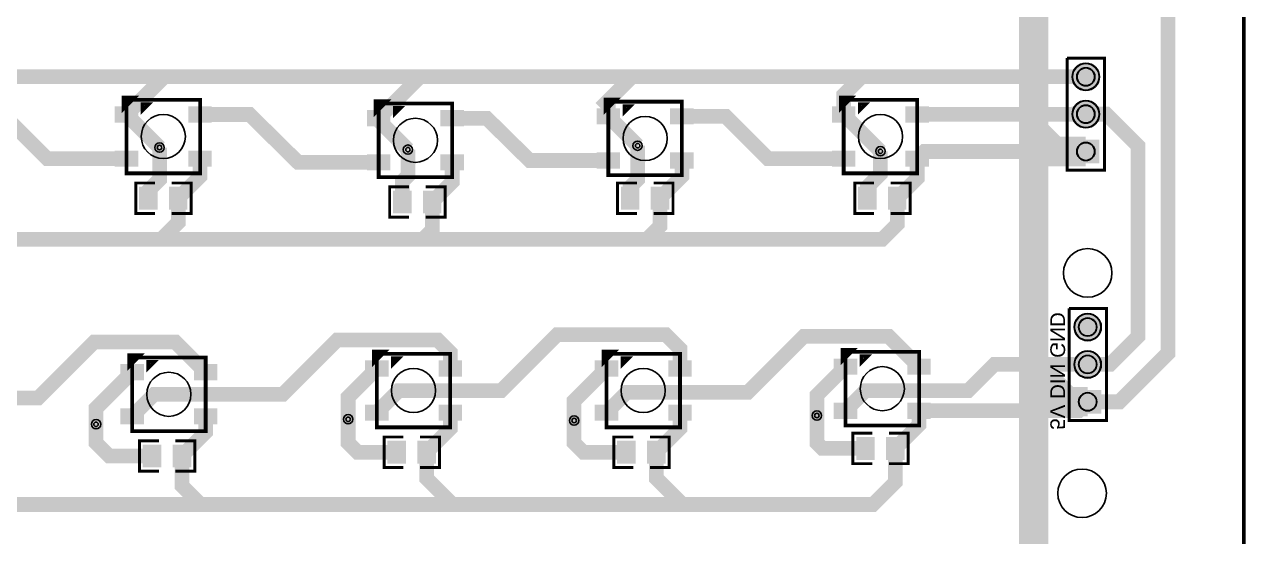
# Model space of a CAD drawing. Extents: x -5 to 8273, y -8273 to 5.
# Drawn here: x 5003 to 8273, y -3476 to -2105 of the extents above; entities that cross this region are included whole.
import ezdxf

# ---------------------------------------------------------------- set-up
doc = ezdxf.new("R2010")
doc.units = 9
for name, color, linetype, true_color in [('BoardOutLine', 7, 'Continuous', 0xff00ff), ('BottomLayer', 7, 'Continuous', 0x0000ff), ('BottomSilkLayer', 7, 'Continuous', 0x66cc33), ('BottomSolderMaskLayer', 7, 'Continuous', 0xaa00ff), ('Hole', 7, 'Continuous', 0x222222), ('Multi-Layer', 7, 'Continuous', 0xc0c0c0), ('TopLayer', 7, 'Continuous', 0xff0000), ('TopPasteMaskLayer', 7, 'Continuous', 0x808080), ('TopSilkLayer', 7, 'Continuous', 0xffcc00), ('TopSolderMaskLayer', 7, 'Continuous', 0x800080)]:
    doc.layers.add(name, color=color, linetype=linetype, true_color=true_color)
doc.styles.get("Standard").update_dxf_attribs({"font": 'arial.ttf'})

msp = doc.modelspace()

# ---------------------------------------------------------------- hatches: boundary and pattern name
at = {"layer": 'BottomSolderMaskLayer'}
for points in [[(7808.567, -2245, 1), (7881.433, -2245, 1)], [(7808.567, -2345, 1), (7881.433, -2345, 1)], [(7808.423999999999, -2476.874890638668), (7808.423999999999, -2413.125109361332), (7881.576000000001, -2413.125109361332), (7881.576000000001, -2476.874890638668)], [(7813.567, -2915, 1), (7886.433, -2915, 1)], [(7813.567, -3015, 1), (7886.433, -3015, 1)], [(7813.423999999999, -3146.874890638668), (7813.423999999999, -3083.125109361332), (7886.576000000001, -3083.125109361332), (7886.576000000001, -3146.874890638668)]]:
    msp.add_hatch(color=256, dxfattribs=at).paths.add_polyline_path(points)
at = {"layer": 'Multi-Layer'}
for points in [[(7809.567, -2245, 1), (7880.433, -2245, 1)], [(7809.567, -2345, 1), (7880.433, -2345, 1)], [(7809.5669999999955, -2476), (7809.5669999999955, -2414), (7880.4330000000045, -2414), (7880.4330000000045, -2476)], [(7814.567, -2915, 1), (7885.433, -2915, 1)], [(7814.567, -3015, 1), (7885.433, -3015, 1)], [(7814.5669999999955, -3146), (7814.5669999999955, -3084), (7885.4330000000045, -3084), (7885.4330000000045, -3146)]]:
    msp.add_hatch(color=256, dxfattribs=at).paths.add_polyline_path(points)
at = {"layer": 'TopLayer'}
for points in [[(5306.125, -2365.5999999999985), (5247.0250000000015, -2365.5999999999985), (5247.0250000000015, -2326.300000000003), (5306.125, -2326.300000000003)], [(5502.924999999996, -2365.5999999999985), (5443.925000000003, -2365.5999999999985), (5443.925000000003, -2326.300000000003), (5502.924999999996, -2326.300000000003)], [(5981.125, -2375.5999999999985), (5922.0250000000015, -2375.5999999999985), (5922.0250000000015, -2336.300000000003), (5981.125, -2336.300000000003)], [(6177.924999999996, -2375.5999999999985), (6118.925000000003, -2375.5999999999985), (6118.925000000003, -2336.300000000003), (6177.924999999996, -2336.300000000003)], [(6596.125, -2370.5999999999985), (6537.0250000000015, -2370.5999999999985), (6537.0250000000015, -2331.300000000003), (6596.125, -2331.300000000003)], [(6792.924999999996, -2370.5999999999985), (6733.925000000003, -2370.5999999999985), (6733.925000000003, -2331.300000000003), (6792.924999999996, -2331.300000000003)], [(7226.125, -2365.5999999999985), (7167.0250000000015, -2365.5999999999985), (7167.0250000000015, -2326.300000000003), (7226.125, -2326.300000000003)], [(7422.924999999996, -2365.5999999999985), (7363.925000000003, -2365.5999999999985), (7363.925000000003, -2326.300000000003), (7422.924999999996, -2326.300000000003)], [(5306.125, -2483.699999999997), (5247.0250000000015, -2483.699999999997), (5247.0250000000015, -2444.4000000000015), (5306.125, -2444.4000000000015)], [(5502.924999999996, -2483.699999999997), (5443.925000000003, -2483.699999999997), (5443.925000000003, -2444.4000000000015), (5502.924999999996, -2444.4000000000015)], [(6596.125, -2488.699999999997), (6537.0250000000015, -2488.699999999997), (6537.0250000000015, -2449.4000000000015), (6596.125, -2449.4000000000015)], [(6792.924999999996, -2488.699999999997), (6733.925000000003, -2488.699999999997), (6733.925000000003, -2449.4000000000015), (6792.924999999996, -2449.4000000000015)], [(7226.125, -2483.699999999997), (7167.0250000000015, -2483.699999999997), (7167.0250000000015, -2444.4000000000015), (7226.125, -2444.4000000000015)], [(7422.924999999996, -2483.699999999997), (7363.925000000003, -2483.699999999997), (7363.925000000003, -2444.4000000000015), (7422.924999999996, -2444.4000000000015)], [(5981.125, -2493.699999999997), (5922.0250000000015, -2493.699999999997), (5922.0250000000015, -2454.4000000000015), (5981.125, -2454.4000000000015)], [(6177.924999999996, -2493.699999999997), (6118.925000000003, -2493.699999999997), (6118.925000000003, -2454.4000000000015), (6177.924999999996, -2454.4000000000015)], [(5357.834999999992, -2598.542999999998), (5312.165000000008, -2598.542999999998), (5312.165000000008, -2541.457000000002), (5357.834999999992, -2541.457000000002)], [(5437.834999999992, -2598.542999999998), (5392.165000000008, -2598.542999999998), (5392.165000000008, -2541.457000000002), (5437.834999999992, -2541.457000000002)], [(6647.834999999992, -2598.542999999998), (6602.165000000008, -2598.542999999998), (6602.165000000008, -2541.457000000002), (6647.834999999992, -2541.457000000002)], [(6727.834999999992, -2598.542999999998), (6682.165000000008, -2598.542999999998), (6682.165000000008, -2541.457000000002), (6727.834999999992, -2541.457000000002)], [(7282.834999999992, -2598.542999999998), (7237.165000000008, -2598.542999999998), (7237.165000000008, -2541.457000000002), (7282.834999999992, -2541.457000000002)], [(7362.834999999992, -2598.542999999998), (7317.165000000008, -2598.542999999998), (7317.165000000008, -2541.457000000002), (7362.834999999992, -2541.457000000002)], [(6037.834999999992, -2608.542999999998), (5992.165000000008, -2608.542999999998), (5992.165000000008, -2551.457000000002), (6037.834999999992, -2551.457000000002)], [(6117.834999999992, -2608.542999999998), (6072.165000000008, -2608.542999999998), (6072.165000000008, -2551.457000000002), (6117.834999999992, -2551.457000000002)], [(5976.125, -3045.5999999999985), (5917.0250000000015, -3045.5999999999985), (5917.0250000000015, -3006.300000000003), (5976.125, -3006.300000000003)], [(6172.924999999996, -3045.5999999999985), (6113.925000000003, -3045.5999999999985), (6113.925000000003, -3006.300000000003), (6172.924999999996, -3006.300000000003)], [(6591.125, -3045.5999999999985), (6532.0250000000015, -3045.5999999999985), (6532.0250000000015, -3006.300000000003), (6591.125, -3006.300000000003)], [(6787.924999999996, -3045.5999999999985), (6728.925000000003, -3045.5999999999985), (6728.925000000003, -3006.300000000003), (6787.924999999996, -3006.300000000003)], [(7231.125, -3040.5999999999985), (7172.0250000000015, -3040.5999999999985), (7172.0250000000015, -3001.300000000003), (7231.125, -3001.300000000003)], [(7427.924999999996, -3040.5999999999985), (7368.925000000003, -3040.5999999999985), (7368.925000000003, -3001.300000000003), (7427.924999999996, -3001.300000000003)], [(5321.125, -3055.5999999999985), (5262.0250000000015, -3055.5999999999985), (5262.0250000000015, -3016.300000000003), (5321.125, -3016.300000000003)], [(5517.924999999996, -3055.5999999999985), (5458.925000000003, -3055.5999999999985), (5458.925000000003, -3016.300000000003), (5517.924999999996, -3016.300000000003)], [(5321.125, -3173.699999999997), (5262.0250000000015, -3173.699999999997), (5262.0250000000015, -3134.4000000000015), (5321.125, -3134.4000000000015)], [(5517.924999999996, -3173.699999999997), (5458.925000000003, -3173.699999999997), (5458.925000000003, -3134.4000000000015), (5517.924999999996, -3134.4000000000015)], [(5976.125, -3163.699999999997), (5917.0250000000015, -3163.699999999997), (5917.0250000000015, -3124.4000000000015), (5976.125, -3124.4000000000015)], [(6172.924999999996, -3163.699999999997), (6113.925000000003, -3163.699999999997), (6113.925000000003, -3124.4000000000015), (6172.924999999996, -3124.4000000000015)], [(6591.125, -3163.699999999997), (6532.0250000000015, -3163.699999999997), (6532.0250000000015, -3124.4000000000015), (6591.125, -3124.4000000000015)], [(6787.924999999996, -3163.699999999997), (6728.925000000003, -3163.699999999997), (6728.925000000003, -3124.4000000000015), (6787.924999999996, -3124.4000000000015)], [(7231.125, -3158.699999999997), (7172.0250000000015, -3158.699999999997), (7172.0250000000015, -3119.4000000000015), (7231.125, -3119.4000000000015)], [(7427.924999999996, -3158.699999999997), (7368.925000000003, -3158.699999999997), (7368.925000000003, -3119.4000000000015), (7427.924999999996, -3119.4000000000015)], [(5367.834999999992, -3288.542999999998), (5322.165000000008, -3288.542999999998), (5322.165000000008, -3231.457000000002), (5367.834999999992, -3231.457000000002)], [(5447.834999999992, -3288.542999999998), (5402.165000000008, -3288.542999999998), (5402.165000000008, -3231.457000000002), (5447.834999999992, -3231.457000000002)], [(6022.834999999992, -3278.542999999998), (5977.165000000008, -3278.542999999998), (5977.165000000008, -3221.457000000002), (6022.834999999992, -3221.457000000002)], [(6102.834999999992, -3278.542999999998), (6057.165000000008, -3278.542999999998), (6057.165000000008, -3221.457000000002), (6102.834999999992, -3221.457000000002)], [(6637.834999999992, -3278.542999999998), (6592.165000000008, -3278.542999999998), (6592.165000000008, -3221.457000000002), (6637.834999999992, -3221.457000000002)], [(6717.834999999992, -3278.542999999998), (6672.165000000008, -3278.542999999998), (6672.165000000008, -3221.457000000002), (6717.834999999992, -3221.457000000002)], [(7277.834999999992, -3268.542999999998), (7232.165000000008, -3268.542999999998), (7232.165000000008, -3211.457000000002), (7277.834999999992, -3211.457000000002)], [(7357.834999999992, -3268.542999999998), (7312.165000000008, -3268.542999999998), (7312.165000000008, -3211.457000000002), (7357.834999999992, -3211.457000000002)]]:
    msp.add_hatch(color=256, dxfattribs=at).paths.add_polyline_path(points)
at = {"layer": 'TopPasteMaskLayer'}
for points in [[(5306.125, -2365.5999999999985), (5247.0250000000015, -2365.5999999999985), (5247.0250000000015, -2326.300000000003), (5306.125, -2326.300000000003)], [(5502.924999999996, -2365.5999999999985), (5443.925000000003, -2365.5999999999985), (5443.925000000003, -2326.300000000003), (5502.924999999996, -2326.300000000003)], [(5981.125, -2375.5999999999985), (5922.0250000000015, -2375.5999999999985), (5922.0250000000015, -2336.300000000003), (5981.125, -2336.300000000003)], [(6177.924999999996, -2375.5999999999985), (6118.925000000003, -2375.5999999999985), (6118.925000000003, -2336.300000000003), (6177.924999999996, -2336.300000000003)], [(6596.125, -2370.5999999999985), (6537.0250000000015, -2370.5999999999985), (6537.0250000000015, -2331.300000000003), (6596.125, -2331.300000000003)], [(6792.924999999996, -2370.5999999999985), (6733.925000000003, -2370.5999999999985), (6733.925000000003, -2331.300000000003), (6792.924999999996, -2331.300000000003)], [(7226.125, -2365.5999999999985), (7167.0250000000015, -2365.5999999999985), (7167.0250000000015, -2326.300000000003), (7226.125, -2326.300000000003)], [(7422.924999999996, -2365.5999999999985), (7363.925000000003, -2365.5999999999985), (7363.925000000003, -2326.300000000003), (7422.924999999996, -2326.300000000003)], [(5306.125, -2483.699999999997), (5247.0250000000015, -2483.699999999997), (5247.0250000000015, -2444.4000000000015), (5306.125, -2444.4000000000015)], [(5502.924999999996, -2483.699999999997), (5443.925000000003, -2483.699999999997), (5443.925000000003, -2444.4000000000015), (5502.924999999996, -2444.4000000000015)], [(6596.125, -2488.699999999997), (6537.0250000000015, -2488.699999999997), (6537.0250000000015, -2449.4000000000015), (6596.125, -2449.4000000000015)], [(6792.924999999996, -2488.699999999997), (6733.925000000003, -2488.699999999997), (6733.925000000003, -2449.4000000000015), (6792.924999999996, -2449.4000000000015)], [(7226.125, -2483.699999999997), (7167.0250000000015, -2483.699999999997), (7167.0250000000015, -2444.4000000000015), (7226.125, -2444.4000000000015)], [(7422.924999999996, -2483.699999999997), (7363.925000000003, -2483.699999999997), (7363.925000000003, -2444.4000000000015), (7422.924999999996, -2444.4000000000015)], [(5981.125, -2493.699999999997), (5922.0250000000015, -2493.699999999997), (5922.0250000000015, -2454.4000000000015), (5981.125, -2454.4000000000015)], [(6177.924999999996, -2493.699999999997), (6118.925000000003, -2493.699999999997), (6118.925000000003, -2454.4000000000015), (6177.924999999996, -2454.4000000000015)], [(5357.834999999992, -2598.542999999998), (5312.165000000008, -2598.542999999998), (5312.165000000008, -2541.457000000002), (5357.834999999992, -2541.457000000002)], [(5437.834999999992, -2598.542999999998), (5392.165000000008, -2598.542999999998), (5392.165000000008, -2541.457000000002), (5437.834999999992, -2541.457000000002)], [(6647.834999999992, -2598.542999999998), (6602.165000000008, -2598.542999999998), (6602.165000000008, -2541.457000000002), (6647.834999999992, -2541.457000000002)], [(6727.834999999992, -2598.542999999998), (6682.165000000008, -2598.542999999998), (6682.165000000008, -2541.457000000002), (6727.834999999992, -2541.457000000002)], [(7282.834999999992, -2598.542999999998), (7237.165000000008, -2598.542999999998), (7237.165000000008, -2541.457000000002), (7282.834999999992, -2541.457000000002)], [(7362.834999999992, -2598.542999999998), (7317.165000000008, -2598.542999999998), (7317.165000000008, -2541.457000000002), (7362.834999999992, -2541.457000000002)], [(6037.834999999992, -2608.542999999998), (5992.165000000008, -2608.542999999998), (5992.165000000008, -2551.457000000002), (6037.834999999992, -2551.457000000002)], [(6117.834999999992, -2608.542999999998), (6072.165000000008, -2608.542999999998), (6072.165000000008, -2551.457000000002), (6117.834999999992, -2551.457000000002)], [(5976.125, -3045.5999999999985), (5917.0250000000015, -3045.5999999999985), (5917.0250000000015, -3006.300000000003), (5976.125, -3006.300000000003)], [(6172.924999999996, -3045.5999999999985), (6113.925000000003, -3045.5999999999985), (6113.925000000003, -3006.300000000003), (6172.924999999996, -3006.300000000003)], [(6591.125, -3045.5999999999985), (6532.0250000000015, -3045.5999999999985), (6532.0250000000015, -3006.300000000003), (6591.125, -3006.300000000003)], [(6787.924999999996, -3045.5999999999985), (6728.925000000003, -3045.5999999999985), (6728.925000000003, -3006.300000000003), (6787.924999999996, -3006.300000000003)], [(7231.125, -3040.5999999999985), (7172.0250000000015, -3040.5999999999985), (7172.0250000000015, -3001.300000000003), (7231.125, -3001.300000000003)], [(7427.924999999996, -3040.5999999999985), (7368.925000000003, -3040.5999999999985), (7368.925000000003, -3001.300000000003), (7427.924999999996, -3001.300000000003)], [(5321.125, -3055.5999999999985), (5262.0250000000015, -3055.5999999999985), (5262.0250000000015, -3016.300000000003), (5321.125, -3016.300000000003)], [(5517.924999999996, -3055.5999999999985), (5458.925000000003, -3055.5999999999985), (5458.925000000003, -3016.300000000003), (5517.924999999996, -3016.300000000003)], [(5321.125, -3173.699999999997), (5262.0250000000015, -3173.699999999997), (5262.0250000000015, -3134.4000000000015), (5321.125, -3134.4000000000015)], [(5517.924999999996, -3173.699999999997), (5458.925000000003, -3173.699999999997), (5458.925000000003, -3134.4000000000015), (5517.924999999996, -3134.4000000000015)], [(5976.125, -3163.699999999997), (5917.0250000000015, -3163.699999999997), (5917.0250000000015, -3124.4000000000015), (5976.125, -3124.4000000000015)], [(6172.924999999996, -3163.699999999997), (6113.925000000003, -3163.699999999997), (6113.925000000003, -3124.4000000000015), (6172.924999999996, -3124.4000000000015)], [(6591.125, -3163.699999999997), (6532.0250000000015, -3163.699999999997), (6532.0250000000015, -3124.4000000000015), (6591.125, -3124.4000000000015)], [(6787.924999999996, -3163.699999999997), (6728.925000000003, -3163.699999999997), (6728.925000000003, -3124.4000000000015), (6787.924999999996, -3124.4000000000015)], [(7231.125, -3158.699999999997), (7172.0250000000015, -3158.699999999997), (7172.0250000000015, -3119.4000000000015), (7231.125, -3119.4000000000015)], [(7427.924999999996, -3158.699999999997), (7368.925000000003, -3158.699999999997), (7368.925000000003, -3119.4000000000015), (7427.924999999996, -3119.4000000000015)], [(5367.834999999992, -3288.542999999998), (5322.165000000008, -3288.542999999998), (5322.165000000008, -3231.457000000002), (5367.834999999992, -3231.457000000002)], [(5447.834999999992, -3288.542999999998), (5402.165000000008, -3288.542999999998), (5402.165000000008, -3231.457000000002), (5447.834999999992, -3231.457000000002)], [(6022.834999999992, -3278.542999999998), (5977.165000000008, -3278.542999999998), (5977.165000000008, -3221.457000000002), (6022.834999999992, -3221.457000000002)], [(6102.834999999992, -3278.542999999998), (6057.165000000008, -3278.542999999998), (6057.165000000008, -3221.457000000002), (6102.834999999992, -3221.457000000002)], [(6637.834999999992, -3278.542999999998), (6592.165000000008, -3278.542999999998), (6592.165000000008, -3221.457000000002), (6637.834999999992, -3221.457000000002)], [(6717.834999999992, -3278.542999999998), (6672.165000000008, -3278.542999999998), (6672.165000000008, -3221.457000000002), (6717.834999999992, -3221.457000000002)], [(7277.834999999992, -3268.542999999998), (7232.165000000008, -3268.542999999998), (7232.165000000008, -3211.457000000002), (7277.834999999992, -3211.457000000002)], [(7357.834999999992, -3268.542999999998), (7312.165000000008, -3268.542999999998), (7312.165000000008, -3211.457000000002), (7357.834999999992, -3211.457000000002)]]:
    msp.add_hatch(color=256, dxfattribs=at).paths.add_polyline_path(points)
at = {"layer": 'TopSolderMaskLayer'}
for points in [[(7808.567, -2245, 1), (7881.433, -2245, 1)], [(7808.567, -2345, 1), (7881.433, -2345, 1)], [(5308.126185335706, -2367.5964439928866), (5245.023137329612, -2367.5964439928866), (5245.023137329612, -2324.303556007115), (5308.126185335706, -2324.303556007115)], [(5504.922798662257, -2367.5964439928866), (5441.926524003051, -2367.5964439928866), (5441.926524003051, -2324.303556007115), (5504.922798662257, -2324.303556007115)], [(5983.126185335706, -2377.5964439928866), (5920.023137329612, -2377.5964439928866), (5920.023137329612, -2334.303556007115), (5983.126185335706, -2334.303556007115)], [(6179.922798662257, -2377.5964439928866), (6116.926524003051, -2377.5964439928866), (6116.926524003051, -2334.303556007115), (6179.922798662257, -2334.303556007115)], [(6598.126185335706, -2372.5964439928866), (6535.023137329612, -2372.5964439928866), (6535.023137329612, -2329.303556007115), (6598.126185335706, -2329.303556007115)], [(6794.922798662257, -2372.5964439928866), (6731.926524003051, -2372.5964439928866), (6731.926524003051, -2329.303556007115), (6794.922798662257, -2329.303556007115)], [(7228.126185335706, -2367.5964439928866), (7165.023137329612, -2367.5964439928866), (7165.023137329612, -2324.303556007115), (7228.126185335706, -2324.303556007115)], [(7424.922798662257, -2367.5964439928866), (7361.926524003051, -2367.5964439928866), (7361.926524003051, -2324.303556007115), (7424.922798662257, -2324.303556007115)], [(7808.423999999999, -2476.874890638668), (7808.423999999999, -2413.125109361332), (7881.576000000001, -2413.125109361332), (7881.576000000001, -2476.874890638668)], [(5308.126185335706, -2485.696443992885), (5245.023137329612, -2485.696443992885), (5245.023137329612, -2442.4035560071134), (5308.126185335706, -2442.4035560071134)], [(5504.922798662257, -2485.696443992885), (5441.926524003051, -2485.696443992885), (5441.926524003051, -2442.4035560071134), (5504.922798662257, -2442.4035560071134)], [(6598.126185335706, -2490.696443992885), (6535.023137329612, -2490.696443992885), (6535.023137329612, -2447.4035560071134), (6598.126185335706, -2447.4035560071134)], [(6794.922798662257, -2490.696443992885), (6731.926524003051, -2490.696443992885), (6731.926524003051, -2447.4035560071134), (6794.922798662257, -2447.4035560071134)], [(7228.126185335706, -2485.696443992885), (7165.023137329612, -2485.696443992885), (7165.023137329612, -2442.4035560071134), (7228.126185335706, -2442.4035560071134)], [(7424.922798662257, -2485.696443992885), (7361.926524003051, -2485.696443992885), (7361.926524003051, -2442.4035560071134), (7424.922798662257, -2442.4035560071134)], [(5983.126185335706, -2495.696443992885), (5920.023137329612, -2495.696443992885), (5920.023137329612, -2452.4035560071134), (5983.126185335706, -2452.4035560071134)], [(6179.922798662257, -2495.696443992885), (6116.926524003051, -2495.696443992885), (6116.926524003051, -2452.4035560071134), (6179.922798662257, -2452.4035560071134)], [(5359.834999999992, -2600.5429649657526), (5310.165000000008, -2600.5429649657526), (5310.165000000008, -2539.4570350342474), (5359.834999999992, -2539.4570350342474)], [(5439.834999999992, -2600.5429649657526), (5390.165000000008, -2600.5429649657526), (5390.165000000008, -2539.4570350342474), (5439.834999999992, -2539.4570350342474)], [(6039.834999999992, -2610.5429649657526), (5990.165000000008, -2610.5429649657526), (5990.165000000008, -2549.4570350342474), (6039.834999999992, -2549.4570350342474)], [(6119.834999999992, -2610.5429649657526), (6070.165000000008, -2610.5429649657526), (6070.165000000008, -2549.4570350342474), (6119.834999999992, -2549.4570350342474)], [(6649.834999999992, -2600.5429649657526), (6600.165000000008, -2600.5429649657526), (6600.165000000008, -2539.4570350342474), (6649.834999999992, -2539.4570350342474)], [(6729.834999999992, -2600.5429649657526), (6680.165000000008, -2600.5429649657526), (6680.165000000008, -2539.4570350342474), (6729.834999999992, -2539.4570350342474)], [(7284.834999999992, -2600.5429649657526), (7235.165000000008, -2600.5429649657526), (7235.165000000008, -2539.4570350342474), (7284.834999999992, -2539.4570350342474)], [(7364.834999999992, -2600.5429649657526), (7315.165000000008, -2600.5429649657526), (7315.165000000008, -2539.4570350342474), (7364.834999999992, -2539.4570350342474)], [(7813.567, -2915, 1), (7886.433, -2915, 1)], [(5978.126185335706, -3047.5964439928866), (5915.023137329612, -3047.5964439928866), (5915.023137329612, -3004.303556007115), (5978.126185335706, -3004.303556007115)], [(6174.922798662257, -3047.5964439928866), (6111.926524003051, -3047.5964439928866), (6111.926524003051, -3004.303556007115), (6174.922798662257, -3004.303556007115)], [(6593.126185335706, -3047.5964439928866), (6530.023137329612, -3047.5964439928866), (6530.023137329612, -3004.303556007115), (6593.126185335706, -3004.303556007115)], [(6789.922798662257, -3047.5964439928866), (6726.926524003051, -3047.5964439928866), (6726.926524003051, -3004.303556007115), (6789.922798662257, -3004.303556007115)], [(7233.126185335706, -3042.5964439928866), (7170.023137329612, -3042.5964439928866), (7170.023137329612, -2999.303556007115), (7233.126185335706, -2999.303556007115)], [(7429.922798662257, -3042.5964439928866), (7366.926524003051, -3042.5964439928866), (7366.926524003051, -2999.303556007115), (7429.922798662257, -2999.303556007115)], [(7813.567, -3015, 1), (7886.433, -3015, 1)], [(5323.126185335706, -3057.5964439928866), (5260.023137329612, -3057.5964439928866), (5260.023137329612, -3014.303556007115), (5323.126185335706, -3014.303556007115)], [(5519.922798662257, -3057.5964439928866), (5456.926524003051, -3057.5964439928866), (5456.926524003051, -3014.303556007115), (5519.922798662257, -3014.303556007115)], [(7813.423999999999, -3146.874890638668), (7813.423999999999, -3083.125109361332), (7886.576000000001, -3083.125109361332), (7886.576000000001, -3146.874890638668)], [(5323.126185335706, -3175.696443992885), (5260.023137329612, -3175.696443992885), (5260.023137329612, -3132.4035560071134), (5323.126185335706, -3132.4035560071134)], [(5519.922798662257, -3175.696443992885), (5456.926524003051, -3175.696443992885), (5456.926524003051, -3132.4035560071134), (5519.922798662257, -3132.4035560071134)], [(5978.126185335706, -3165.696443992885), (5915.023137329612, -3165.696443992885), (5915.023137329612, -3122.4035560071134), (5978.126185335706, -3122.4035560071134)], [(6174.922798662257, -3165.696443992885), (6111.926524003051, -3165.696443992885), (6111.926524003051, -3122.4035560071134), (6174.922798662257, -3122.4035560071134)], [(6593.126185335706, -3165.696443992885), (6530.023137329612, -3165.696443992885), (6530.023137329612, -3122.4035560071134), (6593.126185335706, -3122.4035560071134)], [(6789.922798662257, -3165.696443992885), (6726.926524003051, -3165.696443992885), (6726.926524003051, -3122.4035560071134), (6789.922798662257, -3122.4035560071134)], [(7233.126185335706, -3160.696443992885), (7170.023137329612, -3160.696443992885), (7170.023137329612, -3117.4035560071134), (7233.126185335706, -3117.4035560071134)], [(7429.922798662257, -3160.696443992885), (7366.926524003051, -3160.696443992885), (7366.926524003051, -3117.4035560071134), (7429.922798662257, -3117.4035560071134)], [(5369.834999999992, -3290.5429649657526), (5320.165000000008, -3290.5429649657526), (5320.165000000008, -3229.4570350342474), (5369.834999999992, -3229.4570350342474)], [(5449.834999999992, -3290.5429649657526), (5400.165000000008, -3290.5429649657526), (5400.165000000008, -3229.4570350342474), (5449.834999999992, -3229.4570350342474)], [(6024.834999999992, -3280.5429649657526), (5975.165000000008, -3280.5429649657526), (5975.165000000008, -3219.4570350342474), (6024.834999999992, -3219.4570350342474)], [(6104.834999999992, -3280.5429649657526), (6055.165000000008, -3280.5429649657526), (6055.165000000008, -3219.4570350342474), (6104.834999999992, -3219.4570350342474)], [(6639.834999999992, -3280.5429649657526), (6590.165000000008, -3280.5429649657526), (6590.165000000008, -3219.4570350342474), (6639.834999999992, -3219.4570350342474)], [(6719.834999999992, -3280.5429649657526), (6670.165000000008, -3280.5429649657526), (6670.165000000008, -3219.4570350342474), (6719.834999999992, -3219.4570350342474)], [(7279.834999999992, -3270.5429649657526), (7230.165000000008, -3270.5429649657526), (7230.165000000008, -3209.4570350342474), (7279.834999999992, -3209.4570350342474)], [(7359.834999999992, -3270.5429649657526), (7310.165000000008, -3270.5429649657526), (7310.165000000008, -3209.4570350342474), (7359.834999999992, -3209.4570350342474)]]:
    msp.add_hatch(color=256, dxfattribs=at).paths.add_polyline_path(points)

# ---------------------------------------------------------------- linework, layer by layer
at = {"layer": 'BoardOutLine', "const_width": 10}
msp.add_lwpolyline([(0, 0), (8267.700000000004, 0), (8267.700000000004, -8267.700000000004), (0, -8267.700000000004), (0, 0)], close=True, dxfattribs=at)
at = {"layer": 'BottomLayer', "const_width": 78.74}
for points in [[(7705, -1640), (7705, -2390), (7760, -2445), (7845, -2445)], [(7705, -2390), (7705, -3025), (7795, -3115), (7850, -3115)], [(7705, -3025), (7705, -3735), (7795, -3825), (7800, -3820), (7850, -3820)]]:
    msp.add_lwpolyline(points, dxfattribs=at)
at = {"layer": 'BottomSolderMaskLayer'}
for centre, radius in [((7845, -2245), 36.433), ((7845, -2245), 24.288666666666668), ((7845, -2345), 36.433), ((7845, -2345), 24.288666666666668), ((7845, -2445), 24.384), ((7850, -2915), 36.433), ((7850, -2915), 24.288666666666668), ((7850, -3015), 36.433), ((7850, -3015), 24.288666666666668), ((7850, -3115), 24.384)]:
    msp.add_circle(centre, radius, dxfattribs=at)
at = {"layer": 'Hole'}
for centre in [(5365, -2434.3800000000047), (6030, -2440), (6645, -2429.3800000000047), (7295, -2444.3800000000047), (5195, -3175.25), (5870, -3161.909999999996), (6475, -3165.25), (7125, -3151.909999999996)]:
    msp.add_circle(centre, 6, dxfattribs=at)
at = {"layer": 'Multi-Layer'}
for centre, radius in [((7845, -2245), 35.433), ((7845, -2245), 23.622), ((7845, -2345), 35.433), ((7845, -2345), 23.622), ((6645, -2429.3800000000047), 12.5), ((5365, -2434.3800000000047), 12.5), ((6030, -2440), 12.5), ((7295, -2444.3800000000047), 12.5), ((7845, -2445), 23.622), ((7850, -2770), 64.961), ((7850, -2915), 35.433), ((7850, -2915), 23.622), ((7850, -3015), 35.433), ((7850, -3015), 23.622), ((7850, -3115), 23.622), ((5195, -3175.25), 12.5), ((5870, -3161.909999999996), 12.5), ((6475, -3165.25), 12.5), ((7125, -3151.909999999996), 12.5), ((7835, -3360), 64.961)]:
    msp.add_circle(centre, radius, dxfattribs=at)
at = {"layer": 'TopLayer'}
for points, const_width in [([(7855, -1745), (7980, -1745), (8065, -1830), (8065, -2985), (7935, -3115), (7850, -3115)], 40), ([(5377.524999999994, -2245), (4762.524999999994, -2245), (4661.575000000004, -2345.949999999997)], 39.37), ([(6062.524999999994, -2245), (5377.524999999994, -2245), (5276.575000000004, -2345.949999999997)], 39.37), ([(6630, -2245), (6062.524999999994, -2245), (5951.575000000004, -2355.949999999997)], 39.37), ([(7245, -2245), (6630, -2245), (6560, -2315), (6566.575000000004, -2321.574999999997), (6566.575000000004, -2350.949999999997)], 39.37), ([(7845, -2245), (7245, -2245), (7196.575000000004, -2293.425000000003), (7196.575000000004, -2345.949999999997)], 39.37), ([(4858.424999999996, -2345.949999999997), (4945.950000000004, -2345.949999999997), (5064.049999999996, -2464.050000000003), (5276.575000000004, -2464.050000000003)], 39.37), ([(5365, -2434.375), (5365, -2434.375), (5276.575000000004, -2345.949999999997)], 39.37), ([(5473.4000000000015, -2345.9000000000015), (5606, -2345.9000000000015), (5736, -2474.0999999999985), (5951.5999999999985, -2474.0999999999985)], 39.37), ([(6030, -2440), (6030, -2440), (5951.575000000004, -2361.574999999997), (5951.575000000004, -2355.949999999997)], 39.37), ([(6148.4000000000015, -2355.9000000000015), (6241, -2355.9000000000015), (6356, -2469.0999999999985), (6566.5999999999985, -2469.0999999999985)], 39.37), ([(6645, -2429.375), (6645, -2429.375), (6566.575000000004, -2350.949999999997)], 39.37), ([(6763.424999999996, -2350.949999999997), (6880.950000000004, -2350.949999999997), (6994.049999999996, -2464.050000000003), (7196.575000000004, -2464.050000000003)], 39.37), ([(7295, -2444.375), (7295, -2444.375), (7196.575000000004, -2345.949999999997)], 39.37), ([(7393.4000000000015, -2345.9000000000015), (7845, -2345)], 39.37), ([(7850, -3015), (7910, -3015), (7985, -2940), (7985, -2430), (7900, -2345), (7845, -2345)], 39.37), ([(5335, -2570), (5335, -2550), (5365, -2520), (5365, -2434.375)], 39.37), ([(6625, -2570), (6625, -2540), (6645, -2520), (6645, -2429.375)], 39.37), ([(5415, -2570), (5473.4230000000025, -2511.577000000005), (5473.4230000000025, -2464.050000000003)], 39.37), ([(6015, -2580), (6015, -2525), (6030, -2510), (6030, -2440)], 39.37), ([(6705, -2570), (6763.4230000000025, -2511.577000000005), (6763.4230000000025, -2469.050000000003)], 39.37), ([(7260, -2570), (7260, -2540), (7295, -2505), (7295, -2444.375)], 39.37), ([(7340, -2570), (7393.4230000000025, -2516.577000000005), (7393.4230000000025, -2464.050000000003)], 39.37), ([(7393.424999999996, -2464.050000000003), (7412.475000000006, -2445), (7845, -2445)], 39.37), ([(6095, -2580), (6148.4230000000025, -2526.577000000005), (6148.4230000000025, -2474.050000000003)], 39.37), ([(4755, -2680), (5370, -2680), (5415, -2635), (5415, -2570)], 39.37), ([(5370, -2680), (6070, -2680), (6095, -2655), (6095, -2580)], 39.37), ([(6070, -2680), (6670, -2680), (6705, -2645), (6705, -2570)], 39.37), ([(6670, -2680), (7300, -2680), (7340, -2640), (7340, -2570)], 39.37), ([(5488.424999999996, -3035.949999999997), (5407.475000000006, -2955), (5190, -2955), (5040, -3105), (4710.625, -3105), (4656.575000000004, -3159.050000000003)], 39.37), ([(6143.424999999996, -3025.949999999997), (6143.424999999996, -2983.425000000003), (6110, -2950), (5840, -2950), (5695, -3095), (5350.625, -3095), (5291.575000000004, -3154.050000000003)], 39.37), ([(6758.424999999996, -3025.949999999997), (6758.424999999996, -2973.425000000003), (6720, -2935), (6430, -2935), (6280, -3085), (6005.625, -3085), (5946.575000000004, -3144.050000000003)], 39.37), ([(7398.424999999996, -3020.949999999997), (7317.475000000006, -2940), (7090, -2940), (6940, -3090), (6615.625, -3090), (6561.575000000004, -3144.050000000003)], 39.37), ([(5870, -3161.9140000000043), (5870, -3102.5250000000015), (5946.575000000004, -3025.949999999997)], 39.37), ([(6475, -3165.2479999999996), (6475, -3112.5250000000015), (6561.575000000004, -3025.949999999997)], 39.37), ([(7125, -3151.9140000000043), (7125, -3097.5250000000015), (7201.575000000004, -3020.949999999997)], 39.37), ([(7850, -3015), (7600, -3015), (7530, -3085), (7255.625, -3085), (7201.575000000004, -3139.050000000003)], 39.37), ([(5195, -3175.2479999999996), (5195, -3132.5250000000015), (5291.575000000004, -3035.949999999997)], 39.37), ([(7398.424999999996, -3139.050000000003), (7825.950000000004, -3139.050000000003), (7850, -3115)], 39.37), ([(5425, -3260), (5488.4230000000025, -3196.577000000005), (5488.4230000000025, -3154.050000000003)], 39.37), ([(6080, -3250), (6143.4230000000025, -3186.577000000005), (6143.4230000000025, -3144.050000000003)], 39.37), ([(6695, -3250), (6758.4230000000025, -3186.577000000005), (6758.4230000000025, -3144.050000000003)], 39.37), ([(7255, -3240), (7140, -3240), (7125, -3225), (7125, -3151.9140000000043)], 39.37), ([(7335, -3240), (7398.4230000000025, -3176.577000000005), (7398.4230000000025, -3139.050000000003)], 39.37), ([(5345, -3260), (5230, -3260), (5195, -3225), (5195, -3175.248999999996)], 39.37), ([(6000, -3250), (5895, -3250), (5870, -3225), (5870, -3161.9140000000043)], 39.37), ([(6615, -3250), (6500, -3250), (6475, -3225), (6475, -3165.248999999996)], 39.37), ([(6765, -3390), (6150, -3390), (6080, -3320), (6080, -3250)], 39.37), ([(7335, -3240), (7335, -3330), (7275, -3390), (6765, -3390), (6695, -3320), (6695, -3250)], 39.37), ([(5475, -3390), (4875, -3390), (4790, -3305), (4790, -3260)], 39.37), ([(6150, -3390), (5475, -3390), (5425, -3340), (5425, -3260)], 39.37)]:
    msp.add_lwpolyline(points, dxfattribs=dict(at, const_width=const_width))
at = {"layer": 'TopSilkLayer'}
for points, const_width in [([(7795, -2420), (7795, -2495), (7895, -2495), (7895, -2195), (7795, -2195)], 8), ([(7795, -2195), (7795, -2420)], 7.9921), ([(5353.159999999996, -2529.260000000002), (5301.189999999995, -2529.260000000002), (5301.189999999995, -2610.760000000002), (5353.159999999996, -2610.760000000002)], 7.87), ([(5397.730000000003, -2529.260000000002), (5449.700000000004, -2529.260000000002), (5449.700000000004, -2610.760000000002), (5397.730000000003, -2610.760000000002)], 7.87), ([(6033.159999999996, -2539.260000000002), (5981.189999999995, -2539.260000000002), (5981.189999999995, -2620.760000000002), (6033.159999999996, -2620.760000000002)], 7.87), ([(6077.730000000003, -2539.260000000002), (6129.700000000004, -2539.260000000002), (6129.700000000004, -2620.760000000002), (6077.730000000003, -2620.760000000002)], 7.87), ([(6643.159999999996, -2529.260000000002), (6591.189999999995, -2529.260000000002), (6591.189999999995, -2610.760000000002), (6643.159999999996, -2610.760000000002)], 7.87), ([(6687.730000000003, -2529.260000000002), (6739.700000000004, -2529.260000000002), (6739.700000000004, -2610.760000000002), (6687.730000000003, -2610.760000000002)], 7.87), ([(7278.159999999996, -2529.260000000002), (7226.189999999995, -2529.260000000002), (7226.189999999995, -2610.760000000002), (7278.159999999996, -2610.760000000002)], 7.87), ([(7322.730000000003, -2529.260000000002), (7374.700000000004, -2529.260000000002), (7374.700000000004, -2610.760000000002), (7322.730000000003, -2610.760000000002)], 7.87), ([(7800, -3090), (7800, -3165), (7900, -3165), (7900, -2865), (7800, -2865)], 8), ([(7800, -2865), (7800, -3090)], 7.9921), ([(7273.159999999996, -3199.260000000002), (7221.189999999995, -3199.260000000002), (7221.189999999995, -3280.760000000002), (7273.159999999996, -3280.760000000002)], 7.87), ([(7317.730000000003, -3199.260000000002), (7369.700000000004, -3199.260000000002), (7369.700000000004, -3280.760000000002), (7317.730000000003, -3280.760000000002)], 7.87), ([(5363.159999999996, -3219.260000000002), (5311.189999999995, -3219.260000000002), (5311.189999999995, -3300.760000000002), (5363.159999999996, -3300.760000000002)], 7.87), ([(5407.730000000003, -3219.260000000002), (5459.700000000004, -3219.260000000002), (5459.700000000004, -3300.760000000002), (5407.730000000003, -3300.760000000002)], 7.87), ([(6018.159999999996, -3209.260000000002), (5966.189999999995, -3209.260000000002), (5966.189999999995, -3290.760000000002), (6018.159999999996, -3290.760000000002)], 7.87), ([(6062.730000000003, -3209.260000000002), (6114.700000000004, -3209.260000000002), (6114.700000000004, -3290.760000000002), (6062.730000000003, -3290.760000000002)], 7.87), ([(6633.159999999996, -3209.260000000002), (6581.189999999995, -3209.260000000002), (6581.189999999995, -3290.760000000002), (6633.159999999996, -3290.760000000002)], 7.87), ([(6677.730000000003, -3209.260000000002), (6729.700000000004, -3209.260000000002), (6729.700000000004, -3290.760000000002), (6677.730000000003, -3290.760000000002)], 7.87)]:
    msp.add_lwpolyline(points, dxfattribs=dict(at, const_width=const_width))
at = {"layer": 'TopSilkLayer', "const_width": 10}
for points in [[(5268.731, -2330.1920000000027), (5268.731, -2300.6640000000043), (5298.257999999994, -2300.6640000000043), (5268.731, -2330.1920000000027)], [(5473.445, -2503.4199999999983), (5276.595000000001, -2503.4199999999983), (5276.595000000001, -2306.5699999999997), (5473.445, -2306.5699999999997), (5473.445, -2503.4199999999983)], [(5319.912000000004, -2334.1299999999974), (5319.912000000004, -2318.3800000000047), (5335.659999999996, -2318.3849999999948), (5319.912000000004, -2334.1299999999974)], [(5943.731, -2340.1920000000027), (5943.731, -2310.6640000000043), (5973.257999999994, -2310.6640000000043), (5943.731, -2340.1920000000027)], [(6148.445, -2513.4199999999983), (5951.595000000001, -2513.4199999999983), (5951.595000000001, -2316.5699999999997), (6148.445, -2316.5699999999997), (6148.445, -2513.4199999999983)], [(6558.731, -2335.1920000000027), (6558.731, -2305.6640000000043), (6588.257999999994, -2305.6640000000043), (6558.731, -2335.1920000000027)], [(6763.445, -2508.4199999999983), (6566.595000000001, -2508.4199999999983), (6566.595000000001, -2311.5699999999997), (6763.445, -2311.5699999999997), (6763.445, -2508.4199999999983)], [(6609.912000000004, -2339.1299999999974), (6609.912000000004, -2323.3800000000047), (6625.659999999996, -2323.3849999999948), (6609.912000000004, -2339.1299999999974)], [(7188.731, -2330.1920000000027), (7188.731, -2300.6640000000043), (7218.257999999994, -2300.6640000000043), (7188.731, -2330.1920000000027)], [(7393.445, -2503.4199999999983), (7196.595000000001, -2503.4199999999983), (7196.595000000001, -2306.5699999999997), (7393.445, -2306.5699999999997), (7393.445, -2503.4199999999983)], [(7239.912000000004, -2334.1299999999974), (7239.912000000004, -2318.3800000000047), (7255.659999999996, -2318.3849999999948), (7239.912000000004, -2334.1299999999974)], [(5994.912000000004, -2344.1299999999974), (5994.912000000004, -2328.3800000000047), (6010.659999999996, -2328.3849999999948), (5994.912000000004, -2344.1299999999974)], [(7193.731, -3005.1920000000027), (7193.731, -2975.6640000000043), (7223.257999999994, -2975.6640000000043), (7193.731, -3005.1920000000027)], [(5283.731, -3020.1920000000027), (5283.731, -2990.6640000000043), (5313.257999999994, -2990.6640000000043), (5283.731, -3020.1920000000027)], [(5488.445, -3193.4199999999983), (5291.595000000001, -3193.4199999999983), (5291.595000000001, -2996.5699999999997), (5488.445, -2996.5699999999997), (5488.445, -3193.4199999999983)], [(5334.912000000004, -3024.1299999999974), (5334.912000000004, -3008.3800000000047), (5350.659999999996, -3008.3849999999948), (5334.912000000004, -3024.1299999999974)], [(5938.731, -3010.1920000000027), (5938.731, -2980.6640000000043), (5968.257999999994, -2980.6640000000043), (5938.731, -3010.1920000000027)], [(6143.445, -3183.4199999999983), (5946.595000000001, -3183.4199999999983), (5946.595000000001, -2986.5699999999997), (6143.445, -2986.5699999999997), (6143.445, -3183.4199999999983)], [(5989.912000000004, -3014.1299999999974), (5989.912000000004, -2998.3800000000047), (6005.659999999996, -2998.3849999999948), (5989.912000000004, -3014.1299999999974)], [(6553.731, -3010.1920000000027), (6553.731, -2980.6640000000043), (6583.257999999994, -2980.6640000000043), (6553.731, -3010.1920000000027)], [(6758.445, -3183.4199999999983), (6561.595000000001, -3183.4199999999983), (6561.595000000001, -2986.5699999999997), (6758.445, -2986.5699999999997), (6758.445, -3183.4199999999983)], [(6604.912000000004, -3014.1299999999974), (6604.912000000004, -2998.3800000000047), (6620.659999999996, -2998.3849999999948), (6604.912000000004, -3014.1299999999974)], [(7398.445, -3178.4199999999983), (7201.595000000001, -3178.4199999999983), (7201.595000000001, -2981.5699999999997), (7398.445, -2981.5699999999997), (7398.445, -3178.4199999999983)], [(7244.912000000004, -3009.1299999999974), (7244.912000000004, -2993.3800000000047), (7260.659999999996, -2993.3849999999948), (7244.912000000004, -3009.1299999999974)]]:
    msp.add_lwpolyline(points, close=True, dxfattribs=at)
at = {"layer": 'TopSilkLayer'}
for centre in [(5375.029999999999, -2405), (6665.029999999999, -2410), (7295.029999999999, -2405), (6050.029999999999, -2415), (5390.029999999999, -3095), (6045.029999999999, -3085), (6660.029999999999, -3085), (7300.029999999999, -3080)]:
    msp.add_circle(centre, 59.059999999999995, dxfattribs=at)
at = {"layer": 'TopSolderMaskLayer'}
for centre, radius in [((7845, -2245), 36.433), ((7845, -2245), 24.288666666666668), ((7845, -2345), 36.433), ((7845, -2345), 24.288666666666668), ((7845, -2445), 24.384), ((7850, -2915), 36.433), ((7850, -2915), 24.288666666666668), ((7850, -3015), 36.433), ((7850, -3015), 24.288666666666668), ((7850, -3115), 24.384)]:
    msp.add_circle(centre, radius, dxfattribs=at)

# ---------------------------------------------------------------- texts
at = {"layer": 'BottomSilkLayer', "text_generation_flag": 2}
msp.add_text('5V DIN GND', height=39.37, rotation=270, dxfattribs=at).set_placement((7750, -3190))

doc.saveas('drawing.dxf')
